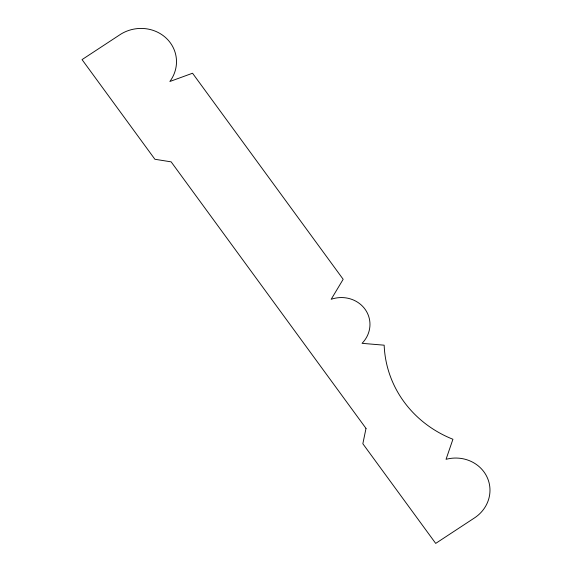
<?xml version="1.0" encoding="UTF-8"?>
<svg xmlns="http://www.w3.org/2000/svg" width="572" height="572" viewBox="0 0 572 572"><rect width="100%" height="100%" fill="white"/><g stroke="black" fill="none" stroke-linecap="round" stroke-linejoin="round"><path stroke-width="0.86" d="M366.008 428.414L362.848 443.743L435.7 543.4L474.51 517.91A35.199 32.904 -10.7 0 0 486.879 476.733A35.199 32.904 -10.7 0 0 446.046 459.316L452.924 439.26A116.588 108.987 -10.7 0 1 384.162 345.188L362.062 343.336A29.329 27.42 -10.7 0 0 365.272 309.538A29.329 27.42 -10.7 0 0 331.181 299.285L343.171 279.293L192.542 73.23L169.855 81.503A36.386 34.02 -10.7 0 0 166.538 38.46A36.386 34.02 -10.7 0 0 120.864 34.12L82.046 59.61L154.898 159.266L171.15 161.855L366.008 428.414"/></g></svg>
